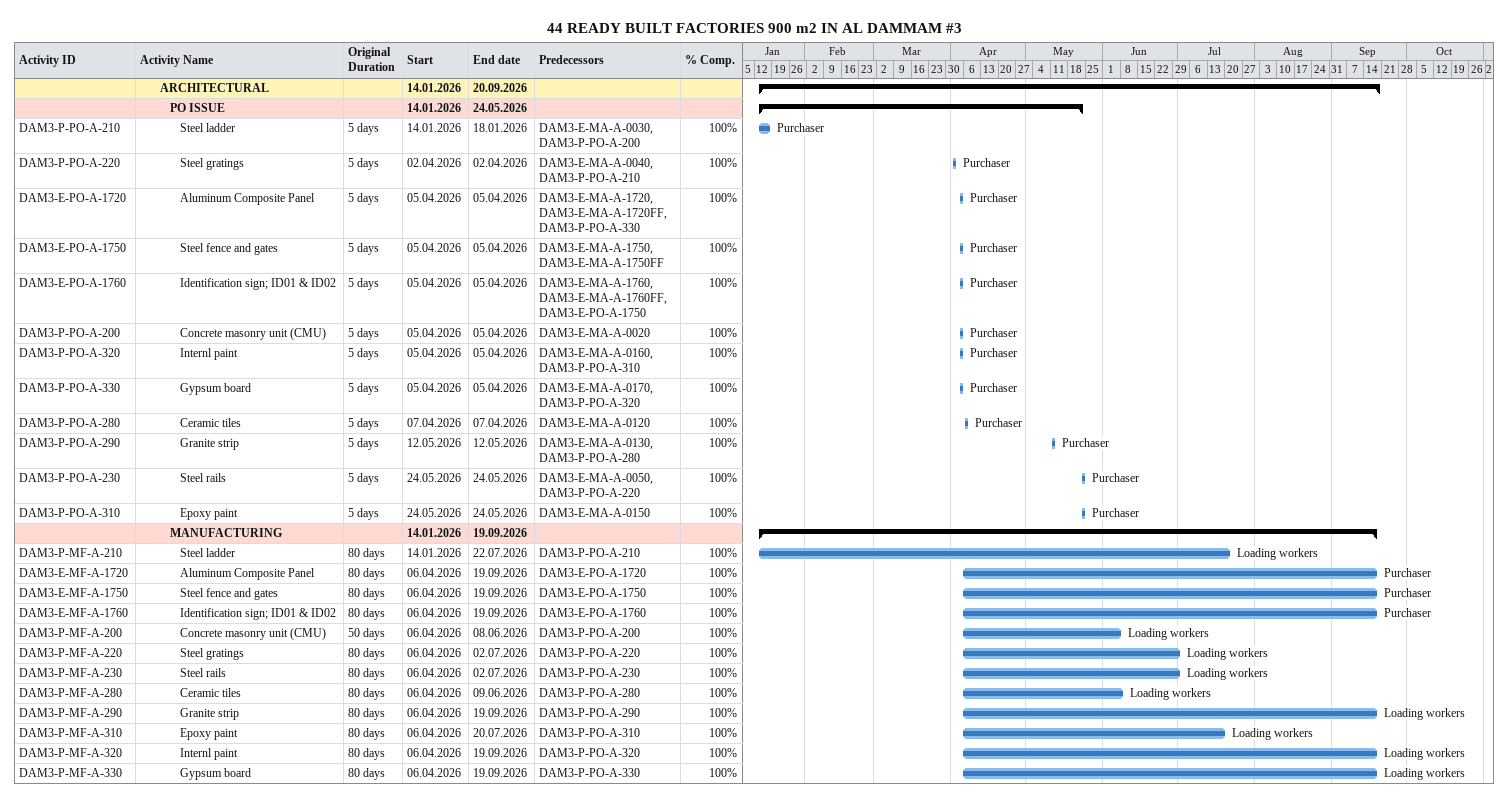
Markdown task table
44 READY BUILT FACTORIES 900 m2 IN AL DAMMAM #3

| ID | Level | Task | Original duration | Start | Finish | Predecessors | Resources | % complete |
|---|---|---|---|---|---|---|---|---|
|  | 3 | **ARCHITECTURAL** |  | 2026-01-14 | 2026-09-20 |  |  |  |
|  | 4 | **PO ISSUE** |  | 2026-01-14 | 2026-05-24 |  |  |  |
| DAM3-P-PO-A-210 | 5 | Steel ladder | 5d | 2026-01-14 | 2026-01-18 | DAM3-E-MA-A-0030, DAM3-P-PO-A-200 | Purchaser | 100 |
| DAM3-P-PO-A-220 | 5 | Steel gratings | 5d | 2026-04-02 | 2026-04-02 | DAM3-E-MA-A-0040, DAM3-P-PO-A-210 | Purchaser | 100 |
| DAM3-E-PO-A-1720 | 5 | Aluminum Composite Panel | 5d | 2026-04-05 | 2026-04-05 | DAM3-E-MA-A-1720, DAM3-E-MA-A-1720FF, DAM3-P-PO-A-330 | Purchaser | 100 |
| DAM3-E-PO-A-1750 | 5 | Steel fence and gates | 5d | 2026-04-05 | 2026-04-05 | DAM3-E-MA-A-1750, DAM3-E-MA-A-1750FF | Purchaser | 100 |
| DAM3-E-PO-A-1760 | 5 | Identification sign; ID01 & ID02 | 5d | 2026-04-05 | 2026-04-05 | DAM3-E-MA-A-1760, DAM3-E-MA-A-1760FF, DAM3-E-PO-A-1750 | Purchaser | 100 |
| DAM3-P-PO-A-200 | 5 | Concrete masonry unit (CMU) | 5d | 2026-04-05 | 2026-04-05 | DAM3-E-MA-A-0020 | Purchaser | 100 |
| DAM3-P-PO-A-320 | 5 | Internl paint | 5d | 2026-04-05 | 2026-04-05 | DAM3-E-MA-A-0160, DAM3-P-PO-A-310 | Purchaser | 100 |
| DAM3-P-PO-A-330 | 5 | Gypsum board | 5d | 2026-04-05 | 2026-04-05 | DAM3-E-MA-A-0170, DAM3-P-PO-A-320 | Purchaser | 100 |
| DAM3-P-PO-A-280 | 5 | Ceramic tiles | 5d | 2026-04-07 | 2026-04-07 | DAM3-E-MA-A-0120 | Purchaser | 100 |
| DAM3-P-PO-A-290 | 5 | Granite strip | 5d | 2026-05-12 | 2026-05-12 | DAM3-E-MA-A-0130, DAM3-P-PO-A-280 | Purchaser | 100 |
| DAM3-P-PO-A-230 | 5 | Steel rails | 5d | 2026-05-24 | 2026-05-24 | DAM3-E-MA-A-0050, DAM3-P-PO-A-220 | Purchaser | 100 |
| DAM3-P-PO-A-310 | 5 | Epoxy paint | 5d | 2026-05-24 | 2026-05-24 | DAM3-E-MA-A-0150 | Purchaser | 100 |
|  | 4 | **MANUFACTURING** |  | 2026-01-14 | 2026-09-19 |  |  |  |
| DAM3-P-MF-A-210 | 5 | Steel ladder | 80d | 2026-01-14 | 2026-07-22 | DAM3-P-PO-A-210 | Loading workers | 100 |
| DAM3-E-MF-A-1720 | 5 | Aluminum Composite Panel | 80d | 2026-04-06 | 2026-09-19 | DAM3-E-PO-A-1720 | Purchaser | 100 |
| DAM3-E-MF-A-1750 | 5 | Steel fence and gates | 80d | 2026-04-06 | 2026-09-19 | DAM3-E-PO-A-1750 | Purchaser | 100 |
| DAM3-E-MF-A-1760 | 5 | Identification sign; ID01 & ID02 | 80d | 2026-04-06 | 2026-09-19 | DAM3-E-PO-A-1760 | Purchaser | 100 |
| DAM3-P-MF-A-200 | 5 | Concrete masonry unit (CMU) | 50d | 2026-04-06 | 2026-06-08 | DAM3-P-PO-A-200 | Loading workers | 100 |
| DAM3-P-MF-A-220 | 5 | Steel gratings | 80d | 2026-04-06 | 2026-07-02 | DAM3-P-PO-A-220 | Loading workers | 100 |
| DAM3-P-MF-A-230 | 5 | Steel rails | 80d | 2026-04-06 | 2026-07-02 | DAM3-P-PO-A-230 | Loading workers | 100 |
| DAM3-P-MF-A-280 | 5 | Ceramic tiles | 80d | 2026-04-06 | 2026-06-09 | DAM3-P-PO-A-280 | Loading workers | 100 |
| DAM3-P-MF-A-290 | 5 | Granite strip | 80d | 2026-04-06 | 2026-09-19 | DAM3-P-PO-A-290 | Loading workers | 100 |
| DAM3-P-MF-A-310 | 5 | Epoxy paint | 80d | 2026-04-06 | 2026-07-20 | DAM3-P-PO-A-310 | Loading workers | 100 |
| DAM3-P-MF-A-320 | 5 | Internl paint | 80d | 2026-04-06 | 2026-09-19 | DAM3-P-PO-A-320 | Loading workers | 100 |
| DAM3-P-MF-A-330 | 5 | Gypsum board | 80d | 2026-04-06 | 2026-09-19 | DAM3-P-PO-A-330 | Loading workers | 100 |
